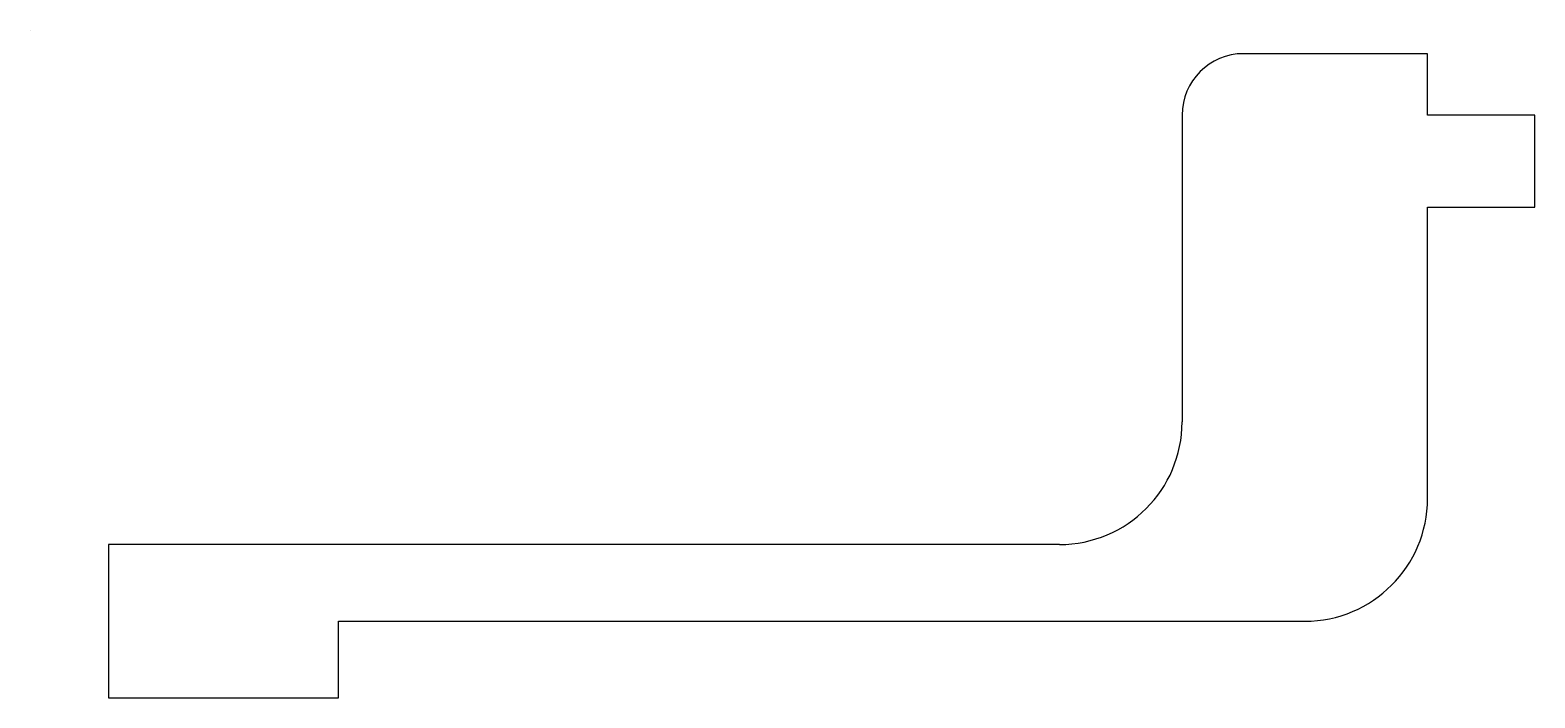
# Model space of a CAD drawing. Extents: x -2.6 to 46.5, y 0 to 21.8.
import ezdxf

# ---------------------------------------------------------------- set-up
doc = ezdxf.new("R2010")
doc.units = 0
doc.layers.get('0').update_dxf_attribs({"linetype": 'CONTINUOUS'})

msp = doc.modelspace()

# ---------------------------------------------------------------- linework, layer by layer
for p, q in [((-2.551, 21.769), (-2.551, 21.769)), ((43, 21), (37, 21)), ((43, 19), (43, 21)), ((35, 19), (35, 9)), ((46.5, 19), (43, 19)), ((46.5, 16), (46.5, 19)), ((43, 6.5), (43, 16)), ((43, 16), (46.5, 16)), ((31, 5), (0, 5)), ((0, 5), (0, 0)), ((7.5, 0), (7.5, 2.5)), ((7.5, 2.5), (39, 2.5)), ((0, 0), (7.5, 0))]:
    msp.add_line(p, q)
for centre, radius, start, end in [((37, 19), 2, 90, 180), ((31, 9), 4, 270, 0), ((39, 6.5), 4, 270, 0)]:
    msp.add_arc(centre, radius, start, end)

doc.saveas('drawing.dxf')
